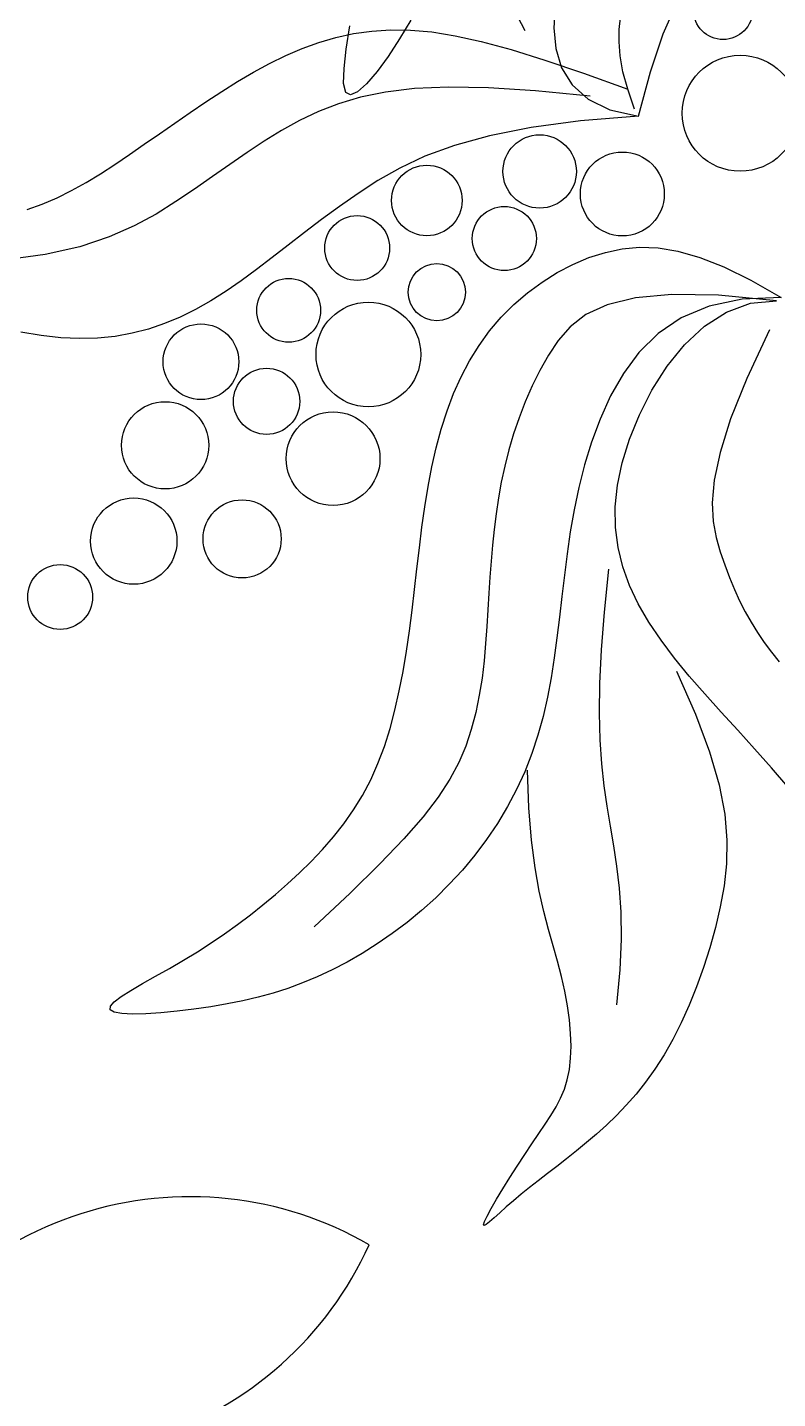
# Model space of a CAD drawing. Header units: millimetres. Extents: x -1030105 to 906887, y -616134 to 1220667.
# Drawn here: x -101514 to -100990, y 517518 to 518476 of the extents above; entities that cross this region are included whole.
import ezdxf

# ---------------------------------------------------------------- set-up
doc = ezdxf.new("R2010")
doc.units = ezdxf.units.MM
doc.header["$MEASUREMENT"] = 0
doc.linetypes.add('DASH', pattern=[0.35, 0.25, -0.1])
doc.linetypes.add('DASHED', pattern=[0.75, 0.5, -0.25])
doc.layers.add('A-Furniture', color=143, linetype='Continuous')
doc.layers.add('A-Tree', color=98, linetype='Continuous')

# ---------------------------------------------------------------- blocks, each defined once
blk = doc.blocks.new('FUR')
at = {"layer": 'A-Furniture', "color": 8, "linetype": 'DASH', "lineweight": 9, "ltscale": 1000, "const_width": 50}
blk.add_lwpolyline([(-33574.116996225, 38198.03701352875), (-3.274180926382542e-10, 38211.88251353393), (0, 0), (-7049.126603505938, -1.164153218269348e-10, -0.3011393681377011), (-23981.73349209089, -18888.11748647457), (-49064.43265007329, -18888.11748647457, -0.06124952190979967), (-52473.9447657284, -15923.13210822688), (-52473.9447657284, -15923.13210822688, -0.127607782766149), (-56769.0085550223, -7888.247632739716), (-57047.06649999994, -6235.426486474578, -0.1924218543560013), (-53256.03130311794, 9916.925028712954), (-55726.52506250713, 11649.12232822133, -0.09220963238652186), (-52805.8425345454, 17542.93784715806, -0.09579334497253111), (-54512.04080293298, 23938.01559452759, -0.1077169431674273), (-53957.97341630229, 28268.68321032356, -0.2285839789093287), (-47025.84992466056, 33492.16687116434, 0.2045490622853214), (-42688.61020563537, 36230.61212708103, 0.1311708844373413), (-42047.51066320275, 38025.4441493589, -0.3035398224954187), (-39524.66233420366, 41042.55836063065, -0.3273425619805889)], format="xyb", close=True, dxfattribs=at)
at = {"layer": 'A-Furniture', "color": 8, "linetype": 'DASH', "ltscale": 50}
blk.add_open_spline([(-56447.03599999993, -6097.049467972713), (-55194.80878073322, -4879.432741814177), (-50278.88373038909, -2284.573604768259), (-42421.47772418463, -5454.796933513135), (-32732.45049999998, -11254.02927138517), (-23301.95049999998, -9202.029271385167), (-18023.95049999998, -504.5292713851668), (-16595.45049999998, 8921.470728614833), (-19600.32320915881, 15918.27845925349), (-21321.18391267408, 18705.60147339047), (-21789.72381129679, 19344.96383619693)], degree=3, knots=[32574.7262056019, 32574.7262056019, 32574.7262056019, 32574.7262056019, 37697.74124470179, 48060.13185932349, 55585.25195803288, 69452.98974218499, 76151.42226405158, 84447.8370469563, 94470.7732435007, 98031.73488863441, 98031.73488863441, 98031.73488863441, 98031.73488863441], dxfattribs=at)
blk = doc.blocks.new('12PPLT11')
at = {"color": 0, "linetype": 'ByBlock'}
for centre, start, end in [((0.4176426677220206, 0.1840275386380199), 59.98145399876235, 155.6675900021344), ((0.399313917722111, 0.2410311219713037), 239.9814539987623, 335.6675900021344)]:
    blk.add_arc(centre, 0.04460749999999999, start, end, dxfattribs=at)
blk = doc.blocks.new('CAY8')
at = {"color": 0, "linetype": 'ByBlock'}
for p, q in [((593.8228270586133, 196.0813694550907), (586.1605195357643, 187.8020113652838)), ((535.1166972952287, 182.0455485089788), (539.0145881010194, 185.9106370718528)), ((586.1605195357643, 187.8020113652838), (578.673398519999, 179.4163607037717)), ((527.0967202104603, 174.8447494718803), (531.1562403613225, 178.3492773735652)), ((531.1562403613225, 178.3492773735652), (535.1166972952287, 182.0455485089788)), ((578.673398519999, 179.4163607037717), (571.3333091195254, 171.0296679625408)), ((518.5522286375362, 168.360903385701), (522.9058107503024, 171.5215439725525)), ((522.9058107503024, 171.5215439725525), (527.0967202104603, 174.8447494718803)), ((571.3333091195254, 171.0296679625408), (564.0995830446282, 162.743015314767)), ((609.0389938556928, 169.5124031800169), (620.4375642523974, 171.8336456805282)), ((620.4375642523974, 171.8336456805282), (630.9038940549381, 172.8512409647756)), ((630.9038940549381, 172.8512409647756), (640.732045732324, 172.8746879023183)), ((640.732045732324, 172.8746879023183), (650.21608175435, 172.2134853624539)), ((650.21608175435, 172.2134853624539), (659.5906264314708, 171.1291963751883)), ((659.5906264314708, 171.1291963751883), (668.8525514397279, 169.6916406191249)), ((371.6778717071593, 154.1521932087071), (377.7842366910209, 168.3310443875107)), ((377.7842366910209, 168.3310443875107), (380.4283157178888, 151.2098696183621)), ((379.5013676186736, 166.4372518512337), (379.9519307349274, 140.5676268740081)), ((381.856037362706, 155.0890685864451), (379.5013676186736, 166.4372518512337)), ((392.6605350110494, 164.8697043491793), (415.2639289099116, 157.2798191230631)), ((509.2319130837441, 162.4522869904922), (514.0046905295039, 165.3440702217722)), ((514.0046905295039, 165.3440702217722), (518.5522286375362, 168.360903385701)), ((582.2688814030353, 159.7209810558943), (596.4141203958152, 165.5780145948611)), ((596.4141203958152, 165.5780145948611), (609.0389938556928, 169.5124031800169)), ((668.8525514397279, 169.6916406191249), (677.939290295757, 167.9227019333794)), ((677.939290295757, 167.9227019333794), (686.7882765169797, 165.8442641574602)), ((686.7882765169797, 165.8442641574602), (695.3369436209487, 163.4782111312688)), ((498.8855068050052, 156.9688403662894), (504.2026129564201, 159.6667962019146)), ((504.2026129564201, 159.6667962019146), (509.2319130837441, 162.4522869904922)), ((564.0995830446282, 162.743015314767), (556.9284236551775, 154.6564428543661)), ((566.3092144078855, 151.6318036939501), (582.2688814030353, 159.7209810558943)), ((695.3369436209487, 163.4782111312688), (703.5227251242995, 160.8464266938554)), ((703.5227251242995, 160.8464266938554), (711.2830545445195, 157.9707946847939)), ((367.1802860766493, 141.5806322714288), (371.6778717071593, 154.1521932087071)), ((386.9707935536662, 144.9208423141336), (381.856037362706, 155.0890685864451)), ((415.2639289099116, 157.2798191230631), (433.9955531470496, 152.1793778803058)), ((487.1841141649948, 151.8217113670416), (493.2493112869724, 154.3396619939322)), ((493.2493112869724, 154.3396619939322), (498.8855068050052, 156.9688403662894)), ((556.9284236551775, 154.6564428543661), (549.7760343121572, 146.8699906742713)), ((711.2830545445195, 157.9707946847939), (718.5553653985717, 154.8731989440512)), ((718.5553653985717, 154.8731989440512), (725.295861148481, 151.5760443354757)), ((380.4283157178888, 151.2098696183621), (385.2286308232233, 136.9496119462801)), ((433.9955531470496, 152.1793778803058), (449.3584644297971, 149.2198914767378)), ((449.3584644297971, 149.2198914767378), (461.8557194655532, 148.0528707678623)), ((461.8557194655532, 148.0528707678623), (471.990374961717, 148.3298266094444)), ((471.990374961717, 148.3298266094444), (480.2654876257529, 149.7022698573801)), ((480.2654876257529, 149.7022698573801), (487.1841141649948, 151.8217113670416)), ((549.7760343121572, 146.8699906742713), (542.5986183759615, 139.4836988684638)), ((548.2410569418153, 141.0009836398622), (566.3092144078855, 151.6318036939501)), ((725.295861148481, 151.5760443354757), (731.5358250360605, 148.1038198208644)), ((731.5358250360605, 148.1038198208644), (737.3253102470062, 144.4815353866161)), ((364.1617605495649, 130.4117586590528), (367.1802860766493, 141.5806322714288)), ((379.9519307349274, 140.5676268740081), (381.9487905320148, 119.9858544853505)), ((394.354806983416, 135.9283592382289), (386.9707935536662, 144.9208423141336)), ((737.3253102470062, 144.4815353866161), (742.7143699678654, 140.7342010201774)), ((742.7143699678654, 140.7342010201774), (747.75305738512, 136.8868267071612)), ((385.2286308232233, 136.9496119462801), (391.8521216872778, 125.2487547117944)), ((403.5172484427039, 128.1074055608278), (394.354806983416, 135.9283592382289)), ((542.5986183759615, 139.4836988684638), (535.3523792069846, 132.5976075303352)), ((747.75305738512, 136.8868267071612), (752.4914256846623, 132.9644224345557)), ((362.4925758773552, 120.4409694571168), (364.1617605495649, 130.4117586590528)), ((535.3523792069846, 132.5976075303352), (527.9935201661447, 126.3117567537356)), ((647.0460466244058, 126.5952137046497), (657.5963197916226, 128.5272384439686)), ((657.5963197916226, 128.5272384439686), (669.5074139600929, 130.0465977425574)), ((669.5074139600929, 130.0465977425574), (683.1265731094627, 131.040746439141)), ((683.1265731094627, 131.040746439141), (698.8010412199674, 131.3971393737538)), ((752.4914256846623, 132.9644224345557), (756.9795280529088, 128.9919981888906)), ((756.9795280529088, 128.9919981888906), (761.2674176760793, 124.9945639567613)), ((391.8521216872778, 125.2487547117944), (399.9657279926632, 115.8057812551724)), ((413.9672887228026, 121.4537674851399), (403.5172484427039, 128.1074055608278)), ((527.9935201661447, 126.3117567537356), (520.4782446139016, 120.7261866317949)), ((628.6389873761964, 121.9433485440113), (637.5093504791894, 124.3630686845008)), ((637.5093504791894, 124.3630686845008), (647.0460466244058, 126.5952137046497)), ((761.2674176760793, 124.9945639567613), (765.3978483173214, 120.9981718165309)), ((362.0430128101598, 111.4636617489978), (362.4925758773552, 120.4409694571168)), ((381.9487905320148, 119.9858544853505), (385.2889236215797, 103.9936928770785)), ((425.2140986149188, 115.963231213982), (413.9672887228026, 121.4537674851399)), ((436.7668489099979, 111.6315829497125), (425.2140986149188, 115.963231213982)), ((512.7601489992176, 115.9315584857559), (504.7824021252618, 111.9810185461702)), ((520.4782446139016, 120.7261866317949), (512.7601489992176, 115.9315584857559)), ((602.5659698705513, 114.671683977258), (611.5082843779692, 116.9913635450157)), ((611.5082843779692, 116.9913635450157), (620.0877133358463, 119.4485984439325)), ((620.0877133358463, 119.4485984439325), (628.6389873761964, 121.9433485440113)), ((765.3978483173214, 120.9981718165309), (769.3843760482141, 117.0330422147472)), ((769.3843760482141, 117.0330422147472), (773.2332575170021, 113.1304376897915)), ((362.6833520985765, 103.275232620168), (362.0430128101598, 111.4636617489978)), ((399.9657279926632, 115.8057812551724), (409.2363894201571, 108.3191749173366)), ((448.134710399574, 108.4546088951483), (436.7668489099979, 111.6315829497125)), ((504.7824021252618, 111.9810185461702), (496.4855658846882, 108.9183342711131)), ((570.7649940079373, 108.9881572398099), (582.4664885814509, 110.6325658444348)), ((582.4664885814509, 110.6325658444348), (592.976092570274, 112.5395797504552)), ((592.976092570274, 112.5395797504552), (602.5659698705513, 114.671683977258)), ((707.8439835382833, 111.2557340686926), (701.7140323831209, 109.6842712699818)), ((713.7612086518802, 112.4770566135794), (707.8439835382833, 111.2557340686926)), ((719.418782861454, 113.3232288443778), (713.7612086518802, 112.4770566135794)), ((724.7697813054638, 113.7692407009545), (719.418782861454, 113.3232288443778)), ((729.7672791215173, 113.7900821231106), (724.7697813054638, 113.7692407009545)), ((734.3898994274514, 113.3711639090634), (729.7672791215173, 113.7900821231106)), ((738.7184572647693, 112.5395802906951), (734.3898994274514, 113.3711639090634)), ((742.8593156533043, 111.3328463582384), (738.7184572647693, 112.5395802906951)), ((746.9188376139373, 109.788477202057), (742.8593156533043, 111.3328463582384)), ((773.2332575170021, 113.1304376897915), (776.9507493716683, 109.3216207801106)), ((267.129228474545, 102.9995013693351), (252.1267770394497, 107.6142520336816)), ((385.2889236215797, 103.9936928770785), (389.7693066159209, 91.89290024140246)), ((409.2363894201571, 108.3191749173366), (419.3310456512572, 102.487419038227)), ((458.9185650939053, 106.4215029772186), (448.134710399574, 108.4546088951483)), ((469.0861398816141, 105.495090013801), (458.9185650939053, 106.4215029772186)), ((478.6968728704396, 105.6316025468859), (469.0861398816141, 105.495090013801)), ((487.8102021691684, 106.7872731189218), (478.6968728704396, 105.6316025468859)), ((496.4855658846882, 108.9183342711131), (487.8102021691684, 106.7872731189218)), ((506.5968319542317, 105.7868754246101), (525.7875278233714, 106.0057130281293)), ((525.7875278233714, 106.0057130281293), (542.6976775248131, 106.6372158514368)), ((542.6976775248131, 106.6372158514368), (557.5994449545706, 107.6438689155566)), ((557.5994449545706, 107.6438689155566), (570.7649940079373, 108.9881572398099)), ((689.0036513964897, 105.590965152669), (682.5170712893469, 103.1191419540064)), ((695.4182800483923, 107.7876782780386), (689.0036513964897, 105.590965152669)), ((701.7140323831209, 109.6842712699818), (695.4182800483923, 107.7876782780386)), ((751.0033861678112, 107.9439879128422), (746.9188376139373, 109.788477202057)), ((755.2193243358724, 105.8368935804992), (751.0033861678112, 107.9439879128422)), ((759.6730151386746, 103.5047092956538), (755.2193243358724, 105.8368935804992)), ((776.9507493716683, 109.3216207801106), (780.5431082608502, 105.6378540244132)), ((780.5431082608502, 105.6378540244132), (784.0165908324652, 102.110399960884)), ((284.5566235000024, 99.18463349087142), (267.129228474545, 102.9995013693351)), ((304.7823849432407, 96.18303115889466), (284.5566235000024, 99.18463349087142)), ((364.2838744935307, 95.67107915413544), (362.6833520985765, 103.275232620168)), ((419.3310456512572, 102.487419038227), (429.9166363677232, 98.00899695863518)), ((429.9166363677232, 98.00899695863518), (440.6601012507908, 94.58239201935248)), ((675.9387270072057, 100.4045132945193), (668.9818555041948, 97.508561993267)), ((682.5170712893469, 103.1191419540064), (675.9387270072057, 100.4045132945193)), ((764.4708215968367, 100.9849501483423), (759.6730151386746, 103.5047092956538)), ((769.6669679956922, 98.32555204458367), (764.4708215968367, 100.9849501483423)), ((775.1071236775333, 95.61613415197098), (769.6669679956922, 98.32555204458367)), ((784.0165908324652, 102.110399960884), (787.3774537347581, 98.77052112777346)), ((787.3774537347581, 98.77052112777346), (790.6319536168903, 95.64948006398663)), ((301.8600119076164, 94.1050022954314), (293.4662180614341, 90.05495102833265)), ((303.495600954675, 83.23409154995352), (304.7823849432407, 96.18303115889466)), ((304.7823849432407, 96.18303115889466), (309.8038665773802, 70.73846058691015)), ((366.7148607455547, 88.4465984362414), (364.2838744935307, 95.67107915413544)), ((389.7693066159209, 91.89290024140246), (395.1869161270752, 82.9852347700089)), ((440.6601012507908, 94.58239201935248), (451.2844114138661, 91.9407090769837)), ((451.2844114138661, 91.9407090769837), (461.7366636987081, 89.95553905538145)), ((661.292956151703, 94.50006542072697), (652.5185283224291, 91.4478009481627)), ((668.9818555041948, 97.508561993267), (661.292956151703, 94.50006542072697)), ((780.5848192492358, 92.95673645342504), (775.1071236775333, 95.61613415197098)), ((785.893585317348, 90.4473989318667), (780.5848192492358, 92.95673645342504)), ((790.6319536168903, 95.64948006398663), (793.7623633073836, 92.78166554699601)), ((793.7623633073836, 92.78166554699601), (796.6550203635288, 90.2139713104425)), ((285.9220129220939, 87.08318279106061), (279.1286070480583, 85.05696893963795)), ((293.4662180614341, 90.05495102833265), (285.9220129220939, 87.08318279106061)), ((288.6110591155175, 69.7307258226665), (293.4662180614341, 90.05495102833265)), ((369.8598692823234, 81.43910368008983), (366.7148607455547, 88.4465984362414)), ((461.7366636987081, 89.95553905538145), (472.0199863781327, 88.53309439447366)), ((472.0199863781327, 88.53309439447366), (482.1375077257417, 87.57958753353341)), ((482.1375077257417, 87.57958753353341), (492.0923560155297, 87.00123091301248)), ((492.0923560155297, 87.00123091301248), (501.8876595198544, 86.70423697283877)), ((501.8876595198544, 86.70423697283877), (511.5265465127104, 86.59481815261279)), ((511.5265465127104, 86.59481815261279), (521.012145267372, 86.5791868928518)), ((521.012145267372, 86.5791868928518), (530.3481054702952, 86.56876605283651)), ((530.3481054702952, 86.56876605283651), (539.5401624579117, 86.49582017246757)), ((539.5401624579117, 86.49582017246757), (548.5945729805553, 86.29782421243908)), ((548.5945729805553, 86.29782421243908), (557.5175937874465, 85.91225313206996)), ((557.5175937874465, 85.91225313206996), (566.3154816289189, 85.27658189172689)), ((630.2990847209239, 85.487077786378), (616.1470676923218, 82.716173839357)), ((642.3050713880239, 88.4205459463792), (630.2990847209239, 85.487077786378)), ((652.5185283224291, 91.4478009481627), (642.3050713880239, 88.4205459463792)), ((790.8269524882217, 88.18816157067522), (785.893585317348, 90.4473989318667)), ((795.17845136906, 86.27906435290242), (790.8269524882217, 88.18816157067522)), ((798.7416125660839, 84.8201472613382), (795.17845136906, 86.27906435290242)), ((796.6550203635288, 90.2139713104425), (799.172278522894, 87.99641732771306)), ((799.172278522894, 87.99641732771306), (801.176491522916, 86.17902357186722)), ((801.176491522916, 86.17902357186722), (802.5300131012282, 84.81181001596451)), ((267.3990353328281, 83.31028981797317), (262.2652906089515, 83.32436725912157)), ((272.9872109988373, 83.84358082995641), (267.3990353328281, 83.31028981797317)), ((279.1286070480583, 85.05696893963795), (272.9872109988373, 83.84358082995641)), ((299.8938571525523, 73.0237495018755), (303.495600954675, 83.23409154995352)), ((373.6555692404745, 74.65357261927602), (369.8598692823234, 81.43910368008983)), ((395.1869161270752, 82.9852347700089), (401.3387287673413, 76.57245465517371)), ((566.3154816289189, 85.27658189172689), (574.9944932542585, 84.32828545105622)), ((574.9944932542585, 84.32828545105622), (583.560885413799, 83.00483876996623)), ((583.560885413799, 83.00483876996623), (592.020914856761, 81.24371680849617)), ((592.020914856761, 81.24371680849617), (600.3756244344568, 78.99698369736325)), ((616.1470676923218, 82.716173839357), (599.4955196749816, 80.17661147579383)), ((801.3099666859725, 83.9114502790344), (798.7416125660839, 84.8201472613382)), ((802.7343969452213, 83.62800339629212), (801.3099666859725, 83.9114502790344)), ((802.5300131012282, 84.81181001596451), (803.0951969961843, 83.94479663306447)), ((803.0951969961843, 83.94479663306447), (802.7343969452213, 83.62800339629212)), ((298.3755771013984, 73.7740549184764), (298.7441979627492, 49.31581859632024)), ((378.0519074339845, 68.13689911624715), (373.6555692404745, 74.65357261927602)), ((401.3387287673413, 76.57245465517371), (408.0217211490835, 71.95631808858343)), ((600.3756244344568, 78.99698369736325), (608.6052014014585, 76.27506025281218)), ((608.6052014014585, 76.27506025281218), (616.6846191144305, 73.10295646097984)), ((284.7421552298274, 51.97691215039413), (288.6110591155175, 69.7307258226665)), ((294.3650657803682, 65.28939976931906), (299.8938571525523, 73.0237495018755)), ((309.8038665773802, 70.73846058691015), (315.222645377582, 49.28924159216876)), ((382.9988306761097, 61.93597703430169), (378.0519074339845, 68.13689911624715)), ((408.0217211490835, 71.95631808858343), (415.0328698842077, 68.43858326205554)), ((415.0328698842077, 68.43858326205554), (422.1982963301289, 65.43425576060145)), ((616.6846191144305, 73.10295646097984), (624.5888509292508, 69.5056823083305)), ((624.5888509292508, 69.5056823083305), (632.2928702020599, 65.50824778145943)), ((287.2971390833864, 59.76843710654975), (294.3650657803682, 65.28939976931906)), ((388.4462857813505, 56.0977002358868), (382.9988306761097, 61.93597703430169)), ((422.1982963301289, 65.43425576060145), (429.4607008244657, 62.81133073821002)), ((429.4607008244657, 62.81133073821002), (436.791928449953, 60.55105074160565)), ((632.2928702020599, 65.50824778145943), (639.7716502886051, 61.13566286689638)), ((639.7716502886051, 61.13566286689638), (647.0001645456814, 56.41293755117113)), ((270.0955286900589, 54.31625200776216), (279.0779893049712, 56.19825626776765)), ((279.0779893049712, 56.19825626776765), (287.2971390833864, 59.76843710654975)), ((394.3442195625048, 50.66896258462839), (388.4462857813505, 56.0977002358868)), ((436.791928449953, 60.55105074160565), (444.163824289195, 58.63465831797112)), ((444.163824289195, 58.63465831797112), (451.5482334250573, 57.04339601429274)), ((451.5482334250573, 57.04339601429274), (458.9170009403406, 55.75850637755684)), ((458.9170009403406, 55.75850637755684), (466.2419719171903, 54.76123195429136)), ((530.6223570299717, 54.56636324311148), (538.1000926924189, 54.95453892412661)), ((538.1000926924189, 54.95453892412661), (545.6967043680652, 55.27081057123905)), ((545.6967043680652, 55.27081057123905), (553.380908916728, 55.44327444627015)), ((553.380908916728, 55.44327444627015), (561.1214231981594, 55.40002680946964)), ((561.1214231981594, 55.40002680946964), (568.8869640731591, 55.06916392200401)), ((568.8869640731591, 55.06916392200401), (576.6462484009553, 54.37878204497429)), ((647.0001645456814, 56.41293755117113), (653.9533863285778, 51.36508182120633)), ((260.7376694824725, 53.85981908119174), (270.0955286900589, 54.31625200776216)), ((281.8044182860485, 36.48704693376385), (284.7421552298274, 51.97691215039413)), ((298.7441979627492, 49.31581859632024), (299.8229484041021, 28.46840417555541)), ((315.222645377582, 49.28924159216876), (320.9855398335367, 31.32892109902059)), ((400.6425788336801, 45.69665794310458), (394.3442195625048, 50.66896258462839)), ((466.2419719171903, 54.76123195429136), (473.4949914392582, 54.03281529174455)), ((473.4949914392582, 54.03281529174455), (480.6578109397615, 53.55241474976538)), ((480.6578109397615, 53.55241474976538), (487.7518072587573, 53.29085193978426)), ((487.7518072587573, 53.29085193978426), (494.8082635864575, 53.21686428701105)), ((494.8082635864575, 53.21686428701105), (501.8584631135982, 53.29918921586977)), ((501.8584631135982, 53.29918921586977), (508.9336890305221, 53.50656415098092)), ((508.9336890305221, 53.50656415098092), (516.0652245287511, 53.80772651761981)), ((516.0652245287511, 53.80772651761981), (523.2843527981695, 54.17141374007952)), ((523.2843527981695, 54.17141374007952), (530.6223570299717, 54.56636324311148)), ((576.6462484009553, 54.37878204497429), (584.3679930420203, 53.25697743987439)), ((584.3679930420203, 53.25697743987439), (592.020914856761, 51.63184636701953)), ((592.020914856761, 51.63184636701953), (599.6373399369932, 49.39605422449131)), ((599.6373399369932, 49.39605422449131), (607.5040313038353, 46.30054295619811)), ((653.9533863285778, 51.36508182120633), (660.6083745520609, 46.02023193248351)), ((407.291310408853, 41.22768017376256), (400.6425788336801, 45.69665794310458)), ((607.5040313038353, 46.30054295619811), (615.9713612101423, 42.06082364263602)), ((660.6083745520609, 46.02023193248351), (666.9505303616697, 40.41902922185727)), ((272.7483457347498, 41.76123441188429), (261.4519678309607, 34.1503733249574)), ((414.2466177419283, 37.29589706149454), (407.291310408853, 41.22768017376256)), ((421.4897308444288, 33.88307207213256), (414.2466177419283, 37.29589706149454)), ((615.9713612101423, 42.06082364263602), (625.3897019096203, 36.39240736475949)), ((666.9505303616697, 40.41902922185727), (672.9673404604564, 34.60524129336591)), ((279.7427601667168, 22.95466709594075), (281.8044182860485, 36.48704693376385)), ((320.9855398335367, 31.32892109902059), (327.0393684344763, 16.3510460334528)), ((429.0081363704248, 30.95794259401919), (421.4897308444288, 33.88307207213256)), ((436.7893209720878, 28.48924601516956), (429.0081363704248, 30.95794259401919)), ((625.3897019096203, 36.39240736475949), (636.1094256544038, 29.01080520345749)), ((672.9673404604564, 34.60524129336591), (678.646291551735, 28.62263575360157)), ((299.8229484041021, 28.46840417555541), (301.57116021203, 10.79100998917602)), ((444.82077130172, 26.44571972372978), (436.7893209720878, 28.48924601516956)), ((453.089974012737, 24.79610110699468), (444.82077130172, 26.44571972372978)), ((461.5844157569827, 23.50912755311037), (453.089974012737, 24.79610110699468)), ((636.1094256544038, 29.01080520345749), (648.480904698461, 19.63152823850578)), ((678.646291551735, 28.62263575360157), (683.9748703394089, 22.51498020712643)), ((278.5020927541718, 11.07330955923862), (279.7427601667168, 22.95466709594075)), ((470.2915831880036, 22.553536450092), (461.5844157569827, 23.50912755311037)), ((479.1947918843962, 21.89389687893163), (470.2915831880036, 22.553536450092)), ((488.2606731315045, 21.4781046956723), (479.1947918843962, 21.89389687893163)), ((497.4516871415562, 21.24988744776238), (488.2606731315045, 21.4781046956723)), ((506.7302941261241, 21.15297268487666), (497.4516871415562, 21.24988744776238)), ((516.0589542971084, 21.13108795518383), (506.7302941261241, 21.15297268487666)), ((525.4001278657543, 21.12796080750741), (516.0589542971084, 21.13108795518383)), ((534.716275044224, 21.08731879047446), (525.4001278657543, 21.12796080750741)), ((543.9698560446795, 20.95288945251559), (534.716275044224, 21.08731879047446)), ((553.1243738276553, 20.67152656995495), (543.9698560446795, 20.95288945251559)), ((562.1475023521507, 20.20258882486269), (553.1243738276553, 20.67152656995495)), ((571.0079583255374, 19.50856112694055), (562.1475023521507, 20.20258882486269)), ((579.6744584563003, 18.5519283862177), (571.0079583255374, 19.50856112694055)), ((588.115719451549, 17.29517551206845), (579.6744584563003, 18.5519283862177)), ((648.480904698461, 19.63152823850578), (662.8545112940574, 7.970087551513643)), ((683.9748703394089, 22.51498020712643), (688.9405635263993, 16.32604225968134)), ((327.0393684344763, 16.3510460334528), (333.3309496702223, 3.849163319815489)), ((596.3004580194411, 15.70078741419456), (588.115719451549, 17.29517551206845)), ((604.1973908680684, 13.73124900269067), (596.3004580194411, 15.70078741419456)), ((611.7752347048681, 11.34904518647272), (604.1973908680684, 13.73124900269067)), ((688.9405635263993, 16.32604225968134), (693.5308578166096, 10.09958951661429)), ((278.0273279300327, 0.5365112464296544), (278.5020927541718, 11.07330955923862)), ((301.57116021203, 10.79100998917602), (303.948165172058, -4.157165630282179)), ((619.012091218452, 8.53020798578109), (611.7752347048681, 11.34904518647272)), ((625.9236020216067, 5.304957859016213), (619.012091218452, 8.53020798578109)), ((662.8545112940574, 7.970087551513643), (679.580617695161, -6.258005777743165)), ((693.5308578166096, 10.09958951661429), (697.7332399130264, 3.879389582880322)), ((278.2633775769009, -8.962190919452041), (278.0273279300327, 0.5365112464296544)), ((333.3309496702223, 3.849163319815489), (339.8071020304651, -6.683180116624499)), ((632.5347937070492, 1.717062374593297), (625.9236020216067, 5.304957859016213)), ((638.8706928684132, -2.189710898941485), (632.5347937070492, 1.717062374593297)), ((697.7332399130264, 3.879389582880322), (701.543538717453, -2.305379137169439)), ((303.948165172058, -4.157165630282179), (306.913295070497, -16.81692434890829)), ((644.9563260979576, -6.371594392976476), (638.8706928684132, -2.189710898941485)), ((701.543538717453, -2.305379137169439), (704.990951921196, -8.483895047493206)), ((273.8068612795269, -9.25427172345917), (282.7027703078074, -13.26212777785804)), ((279.1551535765921, -17.72926001563428), (278.2633775769009, -8.962190919452041)), ((339.8071020304651, -6.683180116624499), (346.4146440044369, -15.75243735046934)), ((650.8167199897744, -10.78482053876905), (644.9563260979576, -6.371594392976476)), ((656.4769011361877, -15.38562176764208), (650.8167199897744, -10.78482053876905)), ((704.990951921196, -8.483895047493206), (708.1130194145098, -14.69992575343895)), ((280.6504925159916, -26.02789755588128), (279.1551535765921, -17.72926001563428)), ((282.7027703078074, -13.26212777785804), (291.0105542958499, -17.44505373842367)), ((291.0105542958499, -17.44505373842367), (298.3110179612795, -21.61547448429155)), ((306.913295070497, -16.81692434890829), (310.425881694051, -27.62906783383914)), ((346.4146440044369, -15.75243735046934), (353.1003940818937, -23.86506145677959)), ((661.961896130766, -20.13023051157325), (656.4769011361877, -15.38562176764208)), ((708.1130194145098, -14.69992575343895), (710.9472810867319, -20.99723886035463)), ((298.3110179612795, -21.61547448429155), (304.1849660212629, -25.58581489590688)), ((353.1003940818937, -23.86506145677959), (359.8111707529188, -31.45351749512884)), ((667.2936032423986, -24.98321588220097), (661.961896130766, -20.13023051157325)), ((710.9472810867319, -20.99723886035463), (713.5312768271997, -27.4196019740466)), ((282.7089298014125, -33.94825880121607), (280.6504925159916, -26.02789755588128)), ((304.1849660212629, -25.58581489590688), (308.2132031925739, -29.16849985286353)), ((308.2132031925739, -29.16849985286353), (309.9765341935581, -32.17595423521379)), ((310.425881694051, -27.62906783383914), (314.4452568285724, -37.03439775194965)), ((672.4814074436163, -29.94249371399746), (667.2936032423986, -24.98321588220097)), ((677.5315653824018, -35.01431652247084), (672.4814074436163, -29.94249371399746)), ((713.5312768271997, -27.4196019740466), (715.9025465264294, -34.01078269933896)), ((289.9104229639506, -36.33386739142406), (279.4242823446057, -35.88785468146489)), ((285.2929255418148, -41.53723744795388), (282.7089298014125, -33.94825880121607)), ((298.6447024187528, -36.35470977736804), (289.9104229639506, -36.33386739142406)), ((305.176642185741, -35.77531167551751), (298.6447024187528, -36.35470977736804)), ((309.0557637403344, -34.42060292255155), (305.176642185741, -35.77531167551751)), ((309.9765341935581, -32.17595423521379), (309.0557637403344, -34.42060292255155)), ((359.8111707529188, -31.45351749512884), (366.4937925059585, -38.65431846602405)), ((682.4503337074584, -40.20493682214692), (677.5315653824018, -35.01431652247084)), ((715.9025465264294, -34.01078269933896), (718.0986300738896, -40.81454864164516)), ((288.3649398487778, -48.84172719404705), (285.2929255418148, -41.53723744795388)), ((314.4452568285724, -37.03439775194965), (318.9307522599793, -45.47371577004924)), ((366.4937925059585, -38.65431846602405), (373.0950778320785, -45.52998935383039)), ((687.2439690670308, -45.52060712820639), (682.4503337074584, -40.20493682214692)), ((718.0986300738896, -40.81454864164516), (720.1570673589176, -47.87466740677155)), ((318.9307522599793, -45.47371577004924), (323.840135612767, -53.33467724129696)), ((373.0950778320785, -45.52998935383039), (379.561845219594, -52.14305514356784)), ((691.9187281089708, -50.967579955568), (687.2439690670308, -45.52060712820639)), ((720.1570673589176, -47.87466740677155), (722.0966283267062, -55.18280238152329)), ((291.8874328321126, -55.90862173659661), (288.3649398487778, -48.84172719404705)), ((323.840135612767, -53.33467724129696), (329.1249178619419, -60.79235226490528)), ((379.561845219594, -52.14305514356784), (385.840913158785, -58.55604081966703)), ((696.480867482047, -56.55210781980531), (691.9187281089708, -50.967579955568)), ((295.8228646019579, -62.78481477231071), (291.8874328321126, -55.90862173659661)), ((329.1249178619419, -60.79235226490528), (334.7350458223973, -67.96866462656726)), ((385.840913158785, -58.55604081966703), (391.8791001388181, -64.83147136727894)), ((700.9366438341767, -62.28044323550967), (696.480867482047, -56.55210781980531)), ((722.0966283267062, -55.18280238152329), (723.8610031423323, -62.5222000789272)), ((300.1336952691072, -69.51719999874877), (295.8228646019579, -62.78481477231071)), ((391.8791001388181, -64.83147136727894), (397.6232246499076, -71.0318717707687)), ((705.2787577422878, -68.11611327186074), (700.9366438341767, -62.28044323550967)), ((723.8610031423323, -62.5222000789272), (725.375112026597, -69.62400279340181)), ((304.7823849432407, -76.15267111294634), (300.1336952691072, -69.51719999874877)), ((334.7350458223973, -67.96866462656726), (340.6204663069966, -74.9855381123034)), ((397.6232246499076, -71.0318717707687), (403.0201051812201, -77.21976701554922)), ((709.4456854986947, -73.8517432147546), (705.2787577422878, -68.11611327186074)), ((725.375112026597, -69.62400279340181), (726.563875200367, -76.21935281975857)), ((309.7272226361038, -82.72926412214838), (304.7823849432407, -76.15267111294634)), ((340.6204663069966, -74.9855381123034), (346.7311261301747, -81.96489650774129)), ((403.0201051812201, -77.21976701554922), (408.0222954833753, -83.45351376403232)), ((713.3623473236748, -79.23723290428279), (709.4456854986947, -73.8517432147546)), ((716.9536634382257, -84.02248217948909), (713.3623473236748, -79.23723290428279)), ((726.563875200367, -76.21935281975857), (727.3522128841814, -82.03939245254696)), ((314.9098129637077, -89.24958427443744), (309.7272226361038, -82.72926412214838)), ((346.7311261301747, -81.96489650774129), (353.0169721047296, -89.0286635985085)), ((408.0222954833753, -83.45351376403232), (412.6052903506443, -89.77479539212618)), ((720.1445540622972, -87.957390880596), (716.9536634382257, -84.02248217948909)), ((727.3522128841814, -82.03939245254696), (727.6650452984486, -86.81526398657843)), ((320.2675894431468, -95.70737912934965), (314.9098129637077, -89.24958427443744)), ((353.0169721047296, -89.0286635985085), (359.4279510451615, -96.29876317023263)), ((412.6052903506443, -89.77479539212618), (416.7503198381619, -96.22112695241049)), ((722.8599394169523, -90.7918588470402), (720.1445540622972, -87.957390880596)), ((725.0247397229268, -92.27578591897873), (722.8599394169523, -90.7918588470402)), ((727.4272926637077, -90.27810971633699), (726.563875200367, -92.15907193637213)), ((727.6650452984486, -86.81526398657843), (727.4272926637077, -90.27810971633699)), ((325.7379855918425, -102.096396245046), (320.2675894431468, -95.70737912934965)), ((359.4279510451615, -96.29876317023263), (365.9140097651853, -103.8971190093926)), ((416.7503198381619, -96.22112695241049), (420.43861400067, -102.830023499233)), ((726.563875200367, -92.15907193637213), (725.0247397229268, -92.27578591897873)), ((331.2584349264962, -108.4103831796874), (325.7379855918425, -102.096396245046)), ((420.43861400067, -102.830023499233), (423.6514028940237, -109.6390000860247)), ((336.7663709649223, -114.6430874924172), (331.2584349264962, -108.4103831796874)), ((365.9140097651853, -103.8971190093926), (372.4110176195554, -112.009743078901)), ((423.6514028940237, -109.6390000860247), (426.3699165729649, -116.6855717658891)), ((342.1992272238876, -120.7882567417237), (336.7663709649223, -114.6430874924172)), ((372.4110176195554, -112.009743078901), (378.7985341290205, -121.0790000548059)), ((347.4944372204209, -126.8396384863572), (342.1992272238876, -120.7882567417237)), ((378.7985341290205, -121.0790000548059), (384.9420413554344, -131.6113427910295)), ((426.3699165729649, -116.6855717658891), (428.575385092694, -124.0072535926502)), ((352.5936055708607, -132.8003590267017), (347.4944372204209, -126.8396384863572)), ((428.575385092694, -124.0072535926502), (430.2490385082147, -131.6415606193459)), ((357.4550212870181, -138.7110596303955), (352.5936055708607, -132.8003590267017)), ((384.9420413554344, -131.6113427910295), (390.7070213606512, -144.1132241417563)), ((430.2490385082147, -131.6415606193459), (431.3752351990788, -139.6228816485291)), ((362.0411444782458, -144.6217603078239), (357.4550212870181, -138.7110596303955)), ((431.3752351990788, -139.6228816485291), (431.9508468413278, -147.9731004767509)), ((366.3144352551408, -150.5824810691756), (362.0411444782458, -144.6217603078239)), ((390.7070213606512, -144.1132241417563), (395.9589562065903, -159.0910969608431)), ((370.237353728824, -156.6432419239845), (366.3144352551408, -150.5824810691756)), ((431.9508468413278, -147.9731004767509), (431.9758734344377, -156.7109746490296)), ((373.7723600083209, -162.8540628821775), (370.237353728824, -156.6432419239845)), ((431.9758734344377, -156.7109746490296), (431.4503149786051, -165.8552617106452)), ((376.8819142050797, -169.2649639540086), (373.7723600083209, -162.8540628821775)), ((395.9589562065903, -159.0910969608431), (400.5633279555641, -177.0514141016229))]:
    blk.add_line(p, q, dxfattribs=at)
for centre, radius in [((298.3755771013984, 141.0009836398622), 25.82640334534917), ((253.5279222100089, 128.1958516650284), 13.19974248093202), ((340.0198280720306, 92.98174345016923), 18.66980560111515), ((334.2320364848656, 55.2932031202381), 16.32382515663548), ((365.6818765044245, 43.07189794373153), 14.26336976286063), ((392.8179599914602, 15.95379666800909), 12.7195865036326), ((352.7599381733689, 6.914410716623024), 15.71009876382772), ((423.830637969173, -11.16432346706097), 23.27999257596779), ((471.6418227862905, -21.49502332636439), 20.86410866022382), ((377.311633993997, -21.49502332636439), 14.43790307745188), ((408.3242859889888, -48.61314346136896), 14.20473588090774), ((449.6745146317426, -53.77849339121713), 14.72419676962489), ((511.6998446044472, -57.65251055340741), 17.37954461395085), ((435.4603694760899, -84.77061182880243), 16.83705964930526), ((474.2262104527636, -96.39266331537328), 19.41314046695245), ((518.1608007788109, -105.4320304070188), 19.19855683043559), ((546.5890910904436, -135.1328160773392), 14.43790307745188)]:
    blk.add_circle(centre, radius, dxfattribs=at)
blk = doc.blocks.new('CÂY')
at = {"layer": 'A-Tree', "color": 8, "ltscale": 10, "xscale": 1.569782766103746, "yscale": 1.569782766103746, "zscale": 1.569782766103746, "rotation": 263.4853596317483}
blk.add_blockref('CAY8', (-11989.33999173625, 9795.025505653233), dxfattribs=at)
at = {"layer": 'A-Tree', "color": 8, "ltscale": 10, "xscale": 5600, "yscale": 5600, "zscale": 5600}
blk.add_blockref('12PPLT11', (-14545.43000591021, 7267.315998716513), dxfattribs=at)
blk = doc.blocks.new('BỐ TRÍ LAY OUT')
at = {"layer": 'A-Furniture', "color": 3}
for name, p in [('CÂY', (4286.75486311756, 4469.288343299762)), ('FUR', (48783.7433631176, 18654.71482977469))]:
    blk.add_blockref(name, p, dxfattribs=at)
blk = doc.blocks.new('KIẾN TRÚC')
h = blk.add_hatch(color=9)
h.dxf.hatch_style = 1
edge = h.paths.add_edge_path(flags=16)
edge.add_line((62281.95049999998, 27412.02927138517), (55232.82389649404, 27412.02927138505))
edge.add_arc((32545.50878812408, 30716.66293956665), 22926.72829924391, 284.53695158247865, 351.7125813344091, ccw=False)
edge.add_line((38300.21700792988, 8523.911784915952), (13217.51784992669, 8523.911784910597))
edge.add_arc((23753.10182550838, 24110.84943410289), 18813.58963585476, 227.7677182561868, 235.9442986410003, ccw=False)
edge.add_arc((7788.819823088517, 12733.3910908635), 4187.039666959467, 236.0590124962323, 322.4360737019827, ccw=False)
edge.add_arc((13873.5970987339, 18503.25729619298), 12505.26566685072, 190.8327360748526, 227.6605687844487, ccw=False)
edge.add_arc((25477.52443721271, 20792.18331255531), 24332.69085544715, 180.6832153365221, 190.991126688788, ccw=False)
edge.add_arc((3282.93561756362, 20557.21277457592), 2137.084471138149, 101.08076224722828, 181.479400931386, ccw=False)
edge.add_line((2872.204064266523, 22654.45611475036), (4986.06665855035, 23013.11448664329))
edge.add_arc((28039.69241930227, 24288.4119512235), 23088.87273861522, 153.2014320220877, 183.1663029992741, ccw=False)
edge.add_arc((10232.26976538847, 40544.64471371844), 6483.106001901682, 182.8401094538115, 244.3962742115525, ccw=False)
edge.add_arc((-6425.00274742386, 39970.86676714511), 10185.26120742048, 1.420812516492314, 26.70695635716553)
edge.add_arc((10590.58143904217, 49414.25633883046), 9292.69259551461, 144.7133172211654, 211.5754885360199, ccw=False)
edge.add_arc((-12326.15115191392, 64090.21360378864), 17935.64217367859, 328.7375359512051, 356.1899532233969)
edge.add_arc((16735.32676788772, 62308.59922571364), 11181.04393981935, 84.1243873636841, 176.9761863570094, ccw=False)
edge.add_arc((20708.98128665387, 99752.52490135818), 26473.21942281876, 263.8653720447036, 288.4869561324928)
edge.add_arc((35667.35201082098, 54479.70646712999), 21207.13938727637, 73.35106851793267, 108.03023985438841, ccw=False)
edge.add_arc((44765.46109434243, 84516.17499720305), 10177.42256554817, 252.7258710955127, 285.7130125077479)
edge.add_arc((49658.99676799333, 68415.98596348311), 6655.601145545619, 49.49953772748103, 108.7311152981473, ccw=False)
edge.add_arc((48035.04809900769, 66009.84854850778), 9545.540963997893, -2.328829575281418, 51.46764420018991, ccw=False)
edge.add_line((57572.70516659174, 65621.96975748474), (49483.50000000001, 65623.9117849106))
edge.add_line((49483.50000000001, 65623.9117849106), (62281.95049999965, 65623.9117849191))
edge.add_line((62281.95049999965, 65623.9117849191), (62281.95049999998, 27412.02927138517))
h.paths.add_polyline_path([(0, 77895.5), (64428.50000000001, 77895.5), (64428.50000000001, -0.577250000089407), (-1.792749999687658, 0.577250000089407)])

msp = doc.modelspace()

# ---------------------------------------------------------------- linework, layer by layer
at = {"color": 1, "linetype": 'DASHED', "ltscale": 1000, "const_width": 50}
msp.add_lwpolyline([(-78070.66649622499, 561486.5662849139), (-44496.54950000049, 561500.4117849191), (-44496.54950000002, 523288.5292713852), (-51545.67610350606, 523288.5292713851, -0.3011393681377011), (-68478.28299209109, 504400.4117849106), (-93560.98215007345, 504400.4117849106, -0.06124952190979967), (-96970.49426572846, 507365.3971631583), (-95985.65071073879, 508253.6354169543, -0.1789094553322439), (-99393.28219433251, 517053.1027849106), (-101543.616, 517053.1027849106, -0.1924218543560013), (-97752.580803118, 533205.4543000981), (-100223.0745625073, 534937.6515996065, -0.09220963238652186), (-97302.3920345456, 540831.4671185432, -0.09579334497253111), (-99008.59030293307, 547226.5448659128, -0.1077169431674273), (-98454.52291630238, 551557.2124817087, -0.2285839789093287), (-91522.39942466054, 556780.6961425495, 0.2045490622853214), (-87185.15970563545, 559519.1413984662, 0.1311708844373413), (-86544.06016320275, 561313.9734207441, -0.3035398224954187), (-84021.21183420374, 564331.0876320158, -0.3273425619805889)], format="xyb", close=True, dxfattribs=at)

# ---------------------------------------------------------------- block references
at = {"color": 3}
for name, p in [('KIẾN TRÚC', (-106778.5, 495876.5)), ('BỐ TRÍ LAY OUT', (-93480.29286311776, 504642.1131132607))]:
    msp.add_blockref(name, p, dxfattribs=at)

doc.saveas('drawing.dxf')
